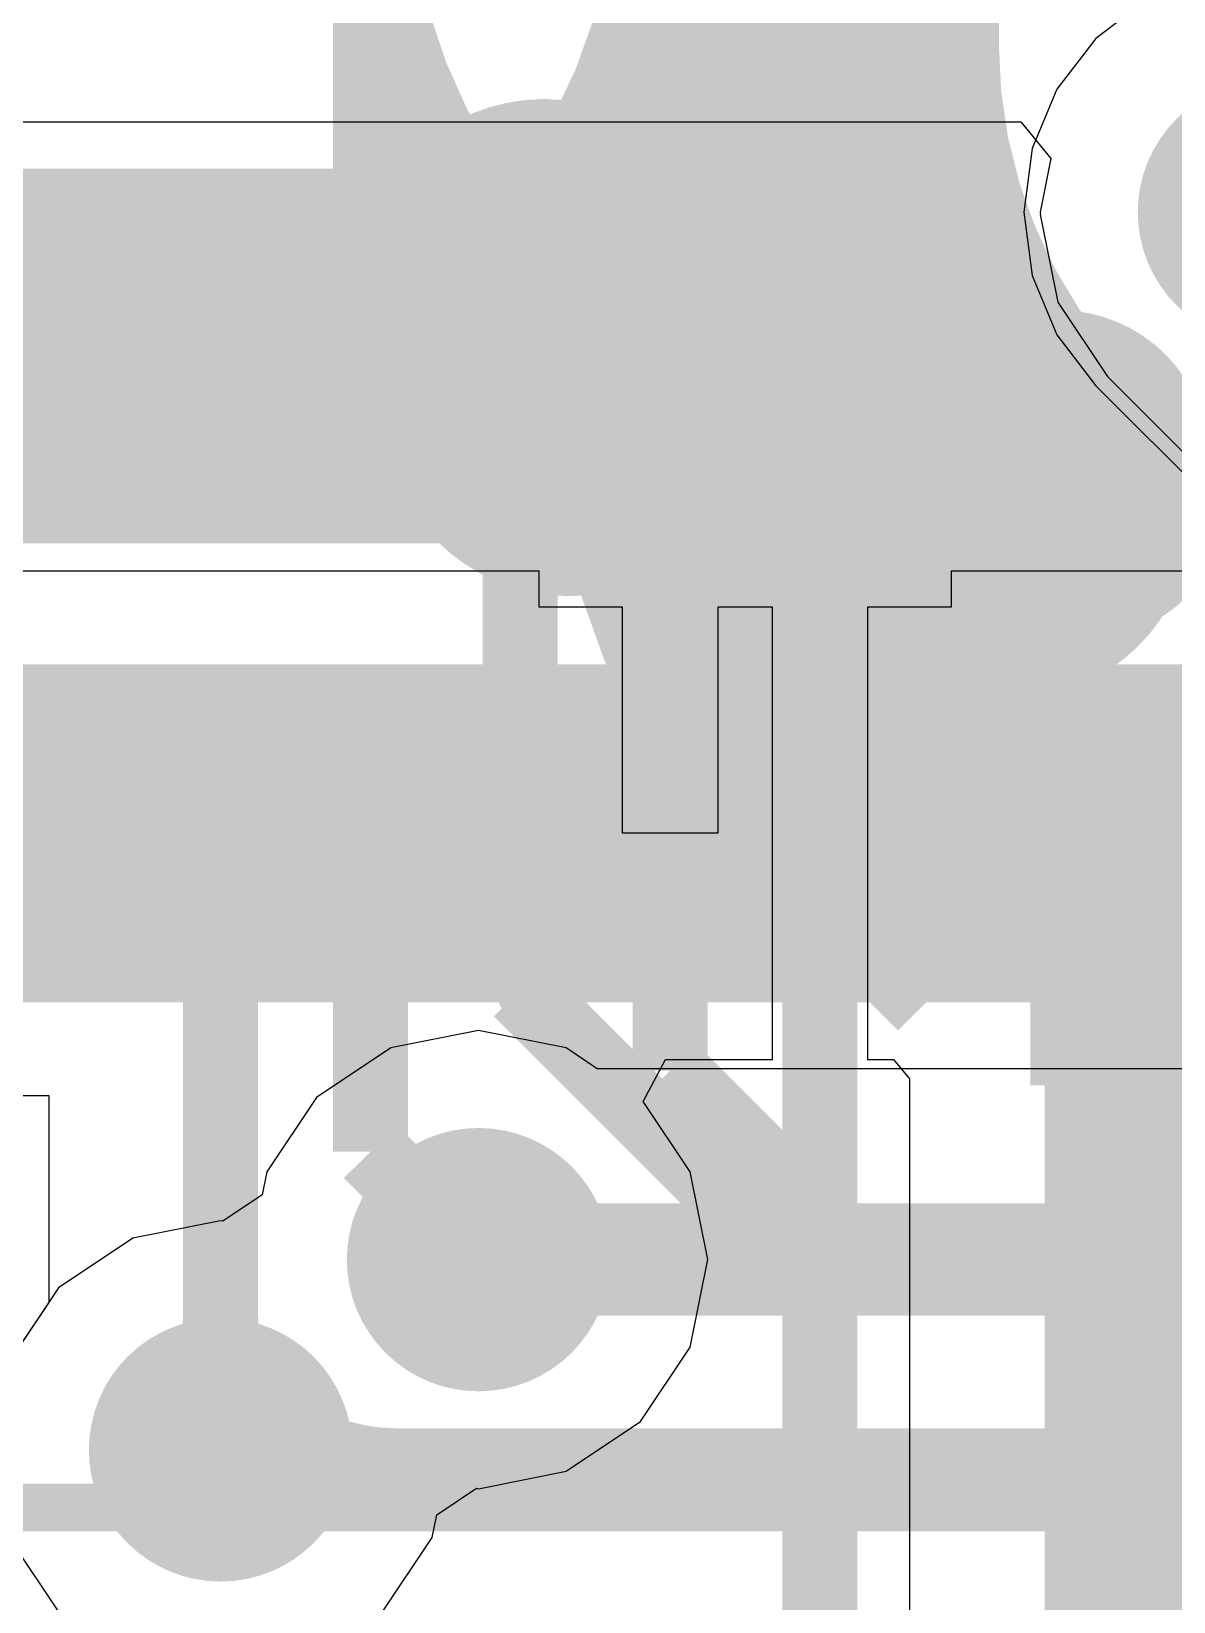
# Model space of a CAD drawing. Extents: x 81 to 196, y 150 to 213.
# Drawn here: x 178.75 to 181.799, y 157.599 to 161.791 of the extents above; entities that cross this region are included whole.
import ezdxf

# ---------------------------------------------------------------- set-up
doc = ezdxf.new("R2010")
doc.units = 0
doc.header["$MEASUREMENT"] = 0
for name, color, linetype in [('BOTTOMLAYER', 5, 'CONTINUOUS'), ('BOTTOMOVERLAY', 54, 'CONTINUOUS'), ('BOTTOMPASTE', 16, 'CONTINUOUS'), ('BOTTOMSOLDER', 6, 'CONTINUOUS'), ('MULTILAYER', 9, 'CONTINUOUS'), ('TOPLAYER', 1, 'CONTINUOUS')]:
    doc.layers.add(name, color=color, linetype=linetype)

msp = doc.modelspace()

# ---------------------------------------------------------------- linework, layer by layer
at = {"layer": 'BOTTOMLAYER'}
for p, q in [((178.504782, 161.549999), (178.904781, 161.549999)), ((178.904781, 161.549999), (179.30478, 161.549999)), ((179.30478, 161.549999), (179.704779, 161.549999)), ((179.704779, 161.549999), (180.504778, 161.549999)), ((180.504778, 161.549999), (180.904777, 161.549999)), ((180.904777, 161.549999), (181.204776, 161.549999)), ((181.204776, 161.549999), (181.390895, 161.549999)), ((181.390895, 161.549999), (181.471463, 161.451826)), ((181.471463, 161.451826), (181.44302, 161.308826)), ((181.44302, 161.308826), (181.443658, 161.305621)), ((181.443658, 161.305621), (181.443023, 161.302426)), ((181.443023, 161.302426), (181.489586, 161.068316)), ((181.489586, 161.068316), (181.6222, 160.869848)), ((181.6222, 160.869848), (181.894089, 160.597962)), ((178.804781, 160.350053), (178.504782, 160.350053)), ((179.704779, 160.350053), (178.804781, 160.350053)), ((180.104778, 160.350053), (179.704779, 160.350053)), ((180.104778, 160.254053), (180.104778, 160.350053)), ((181.888839, 160.350053), (181.204776, 160.350053)), ((181.204776, 160.350053), (181.204776, 160.254053)), ((180.327778, 160.254053), (180.104778, 160.254053)), ((180.327778, 159.650054), (180.327778, 160.254053)), ((180.727777, 160.254053), (180.581778, 160.254053)), ((180.581778, 160.254053), (180.581778, 159.650054)), ((180.727777, 159.046055), (180.727777, 160.254053)), ((181.204776, 160.254053), (180.981777, 160.254053)), ((180.981777, 160.254053), (180.981777, 159.046055)), ((180.581778, 159.650054), (180.327778, 159.650054)), ((180.382733, 158.934048), (180.442598, 159.046055)), ((180.442598, 159.046055), (180.727777, 159.046055)), ((180.981777, 159.046055), (181.051467, 159.046055)), ((181.051467, 159.046055), (181.094002, 158.994223)), ((181.094002, 158.994223), (181.094002, 154.136661)), ((178.504782, 158.950055), (178.795965, 158.950055)), ((178.795965, 158.950055), (178.795965, 158.39693)), ((180.508562, 158.745735), (180.382733, 158.934048)), ((180.555128, 158.511626), (180.508562, 158.745735)), ((180.508562, 158.277517), (180.555128, 158.511626)), ((178.795965, 158.39693), (178.689592, 158.237735)), ((180.375949, 158.079051), (180.508562, 158.277517)), ((180.177483, 157.946438), (180.375949, 158.079051)), ((179.943374, 157.899872), (180.177483, 157.946438)), ((179.832086, 157.830444), (179.937684, 157.901005)), ((179.937684, 157.901005), (179.943374, 157.899872)), ((179.819968, 157.769517), (179.832086, 157.830444)), ((178.689592, 157.769517), (178.822205, 157.571051)), ((179.687355, 157.571051), (179.819968, 157.769517))]:
    msp.add_line(p, q, dxfattribs=at)
for points, const_width in [([(179.654779, 160.975426), (179.654779, 162.249998)], 0.2), ([(180.854777, 160.924626), (180.854777, 162.249998)], 0.2), ([(180.854777, 160.924626), (177.054784, 160.924626)], 1.000001), ([(180.054778, 160.65503), (180.225771, 160.826023)], 0.2), ([(180.832374, 160.826023), (180.225771, 160.826023)], 0.2), ([(180.454778, 160.426024), (180.854777, 160.826023)], 0.2), ([(181.254776, 160.426024), (180.854777, 160.826023)], 0.2), ([(180.854777, 157.314829), (180.854777, 160.826023)], 0.2), ([(180.054778, 159.650054), (180.054778, 160.65503)], 0.2), ([(180.454778, 159.650054), (180.454778, 160.426024)], 0.2), ([(181.254776, 159.650054), (181.254776, 160.426024)], 0.2), ([(179.25478, 158.003626), (179.25478, 159.650054)], 0.2), ([(179.654779, 158.800221), (179.654779, 159.650054)], 0.2), ([(180.054778, 159.232272), (180.054778, 159.650054)], 0.2), ([(180.454778, 159.016222), (180.454778, 159.650054)], 0.2), ([(181.654775, 158.994226), (181.654775, 159.650054)], 0.2), ([(180.840499, 158.446551), (180.054778, 159.232272)], 0.2), ([(181.654775, 158.638626), (181.654775, 158.994226)], 0.399999), ([(180.843575, 158.627425), (180.454778, 159.016222)], 0.2), ([(181.654775, 158.638626), (182.054774, 159.038625)], 0.2), ([(178.343174, 158.384626), (177.657374, 158.384626)], 1.000001), ([(179.943374, 158.511626), (179.654779, 158.800221)], 0.2), ([(181.654775, 153.796827), (181.654775, 158.638626)], 0.399999)]:
    msp.add_lwpolyline(points, dxfattribs=dict(at, const_width=const_width))
at = {"layer": 'BOTTOMLAYER', "const_width": 0.2}
for points in [[(180.178776, 161.073277, -0.212598), (179.654779, 162.249945)], [(180.044974, 160.924626, -0.212598), (179.654779, 161.800832)], [(179.830796, 161.040648, -0.198912), (179.654779, 161.465588)], [(179.830796, 161.040648, -0.198912), (179.654779, 161.465588)], [(179.830796, 161.040648, -0.198912), (179.654779, 161.465588)], [(179.830796, 161.040648, -0.198912), (179.654779, 161.465588)], [(179.830796, 161.040648, -0.198912), (179.654779, 161.465588)], [(179.830796, 161.040648, -0.198912), (179.654779, 161.465588)], [(179.830796, 161.040648, -0.198912), (179.654779, 161.465588)], [(179.830796, 161.040648, -0.198912), (179.654779, 161.465588)], [(179.830796, 161.040648, -0.198912), (179.654779, 161.465588)], [(180.854777, 161.385354, -0.198912), (180.690952, 160.989848)], [(180.854777, 161.385354, -0.198912), (180.690952, 160.989848)], [(180.854777, 161.385354, -0.198912), (180.690952, 160.989848)], [(180.854777, 161.385354, -0.198912), (180.690952, 160.989848)], [(180.854777, 161.385354, -0.198912), (180.690952, 160.989848)], [(180.854777, 161.385354, -0.198912), (180.690952, 160.989848)], [(180.854777, 161.385354, -0.198912), (180.690952, 160.989848)], [(180.854777, 161.385354, -0.198912), (180.690952, 160.989848)], [(180.854777, 161.385354, -0.198912), (180.690952, 160.989848)], [(180.854777, 161.385354, -0.198912), (180.690952, 160.989848)], [(179.911172, 160.775978, -0.212598), (179.654779, 161.351722)], [(179.654779, 161.29855, -0.198912), (179.547952, 161.040648)], [(179.654779, 161.29855, -0.198912), (179.547952, 161.040648)], [(179.654779, 161.29855, -0.198912), (179.547952, 161.040648)], [(179.654779, 161.29855, -0.198912), (179.547952, 161.040648)], [(179.654779, 161.29855, -0.198912), (179.547952, 161.040648)], [(179.654779, 161.29855, -0.198912), (179.547952, 161.040648)], [(179.654779, 161.29855, -0.198912), (179.547952, 161.040648)], [(179.654779, 161.29855, -0.198912), (179.547952, 161.040648)], [(179.654779, 161.29855, -0.198912), (179.547952, 161.040648)], [(180.973796, 160.989848, -0.198912), (180.854777, 161.277183)], [(180.973796, 160.989848, -0.198912), (180.854777, 161.277183)], [(180.973796, 160.989848, -0.198912), (180.854777, 161.277183)], [(180.973796, 160.989848, -0.198912), (180.854777, 161.277183)], [(180.973796, 160.989848, -0.198912), (180.854777, 161.277183)], [(180.973796, 160.989848, -0.198912), (180.854777, 161.277183)], [(180.973796, 160.989848, -0.198912), (180.854777, 161.277183)], [(180.973796, 160.989848, -0.198912), (180.854777, 161.277183)], [(180.973796, 160.989848, -0.198912), (180.854777, 161.277183)], [(180.973796, 160.989848, -0.198912), (180.854777, 161.277183)], [(180.765864, 160.826023, -0.198912), (180.186396, 161.066048)], [(180.690952, 160.989848, -0.198912), (180.295446, 160.826023)], [(180.690952, 160.989848, -0.198912), (180.295446, 160.826023)], [(180.690952, 160.989848, -0.198912), (180.295446, 160.826023)], [(180.690952, 160.989848, -0.198912), (180.295446, 160.826023)], [(180.690952, 160.989848, -0.198912), (180.295446, 160.826023)], [(180.690952, 160.989848, -0.198912), (180.295446, 160.826023)], [(180.690952, 160.989848, -0.198912), (180.295446, 160.826023)], [(180.690952, 160.989848, -0.198912), (180.295446, 160.826023)], [(180.690952, 160.989848, -0.198912), (180.295446, 160.826023)], [(180.690952, 160.989848, -0.198912), (180.295446, 160.826023)], [(179.77737, 160.627327, -0.212598), (179.654779, 160.902609)], [(180.403617, 160.826023, -0.198912), (180.690952, 160.707004)], [(180.403617, 160.826023, -0.198912), (180.690952, 160.707004)], [(180.403617, 160.826023, -0.198912), (180.690952, 160.707004)], [(180.403617, 160.826023, -0.198912), (180.690952, 160.707004)], [(180.403617, 160.826023, -0.198912), (180.690952, 160.707004)], [(180.403617, 160.826023, -0.198912), (180.690952, 160.707004)], [(180.403617, 160.826023, -0.198912), (180.690952, 160.707004)], [(180.403617, 160.826023, -0.198912), (180.690952, 160.707004)], [(180.403617, 160.826023, -0.198912), (180.690952, 160.707004)], [(180.403617, 160.826023, -0.198912), (180.690952, 160.707004)], [(180.632486, 160.841758, -0.207591), (180.477198, 160.448442)], [(180.632486, 160.841758, -0.207591), (180.477198, 160.448442)], [(180.632486, 160.841758, -0.207591), (180.477198, 160.448442)], [(180.632486, 160.841758, -0.207591), (180.477198, 160.448442)], [(180.632486, 160.841758, -0.207591), (180.477198, 160.448442)], [(180.632486, 160.841758, -0.207591), (180.477198, 160.448442)], [(180.632486, 160.841758, -0.207591), (180.477198, 160.448442)], [(180.632486, 160.841758, -0.207591), (180.477198, 160.448442)], [(180.632486, 160.841758, -0.207591), (180.477198, 160.448442)], [(180.632486, 160.841758, -0.207591), (180.477198, 160.448442)], [(181.366323, 160.800176, -0.384951), (180.854787, 160.826016)], [(181.173796, 160.507007, -0.198912), (181.032374, 160.848426)], [(181.173796, 160.507007, -0.198912), (181.032374, 160.848426)], [(181.173796, 160.507007, -0.198912), (181.032374, 160.848426)], [(181.173796, 160.507007, -0.198912), (181.032374, 160.848426)], [(181.173796, 160.507007, -0.198912), (181.032374, 160.848426)], [(181.173796, 160.507007, -0.198912), (181.032374, 160.848426)], [(181.173796, 160.507007, -0.198912), (181.032374, 160.848426)], [(181.173796, 160.507007, -0.198912), (181.032374, 160.848426)], [(181.173796, 160.507007, -0.198912), (181.032374, 160.848426)], [(181.173796, 160.507007, -0.198912), (181.032374, 160.848426)], [(179.903552, 160.783204, -0.198912), (180.054778, 160.418114)], [(180.054778, 160.465455, -0.198912), (180.186394, 160.783206)], [(180.690952, 160.707004, -0.198912), (180.854777, 160.311498)], [(180.690952, 160.707004, -0.198912), (180.854777, 160.311498)], [(180.690952, 160.707004, -0.198912), (180.854777, 160.311498)], [(180.690952, 160.707004, -0.198912), (180.854777, 160.311498)], [(180.690952, 160.707004, -0.198912), (180.854777, 160.311498)], [(180.690952, 160.707004, -0.198912), (180.854777, 160.311498)], [(180.690952, 160.707004, -0.198912), (180.854777, 160.311498)], [(180.690952, 160.707004, -0.198912), (180.854777, 160.311498)], [(180.690952, 160.707004, -0.198912), (180.854777, 160.311498)], [(180.690952, 160.707004, -0.198912), (180.854777, 160.311498)], [(180.854777, 160.419669, -0.198912), (180.973796, 160.707004)], [(180.854777, 160.419669, -0.198912), (180.973796, 160.707004)], [(180.854777, 160.419669, -0.198912), (180.973796, 160.707004)], [(180.854777, 160.419669, -0.198912), (180.973796, 160.707004)], [(180.854777, 160.419669, -0.198912), (180.973796, 160.707004)], [(180.854777, 160.419669, -0.198912), (180.973796, 160.707004)], [(180.854777, 160.419669, -0.198912), (180.973796, 160.707004)], [(180.854777, 160.419669, -0.198912), (180.973796, 160.707004)], [(180.854777, 160.419669, -0.198912), (180.973796, 160.707004)], [(180.854777, 160.419669, -0.198912), (180.973796, 160.707004)], [(181.492774, 160.645226, -0.384951), (181.011251, 160.669546)], [(180.567442, 160.538688, -0.198912), (180.832374, 160.648426)], [(180.567442, 160.538688, -0.198912), (180.832374, 160.648426)], [(180.567442, 160.538688, -0.198912), (180.832374, 160.648426)], [(180.567442, 160.538688, -0.198912), (180.832374, 160.648426)], [(180.567442, 160.538688, -0.198912), (180.832374, 160.648426)], [(180.567442, 160.538688, -0.198912), (180.832374, 160.648426)], [(180.567442, 160.538688, -0.198912), (180.832374, 160.648426)], [(180.567442, 160.538688, -0.198912), (180.832374, 160.648426)], [(180.567442, 160.538688, -0.198912), (180.832374, 160.648426)], [(180.567442, 160.538688, -0.198912), (180.832374, 160.648426)], [(180.832374, 160.648426, -0.198912), (181.173793, 160.507004)], [(180.832374, 160.648426, -0.198912), (181.173793, 160.507004)], [(180.832374, 160.648426, -0.198912), (181.173793, 160.507004)], [(180.832374, 160.648426, -0.198912), (181.173793, 160.507004)], [(180.832374, 160.648426, -0.198912), (181.173793, 160.507004)], [(180.832374, 160.648426, -0.198912), (181.173793, 160.507004)], [(180.832374, 160.648426, -0.198912), (181.173793, 160.507004)], [(180.832374, 160.648426, -0.198912), (181.173793, 160.507004)], [(180.832374, 160.648426, -0.198912), (181.173793, 160.507004)], [(180.832374, 160.648426, -0.198912), (181.173793, 160.507004)], [(181.619225, 160.490276, -0.384951), (181.16772, 160.51308)], [(181.745677, 160.335323, -0.384951), (181.324187, 160.356613)], [(180.173419, 159.113634, -0.198912), (180.054778, 159.400054)], [(179.25478, 158.365756, -0.198912), (179.148715, 158.109691)], [(179.25478, 158.365756, -0.198912), (179.148715, 158.109691)], [(179.25478, 158.365756, -0.198912), (179.148715, 158.109691)], [(179.25478, 158.365756, -0.198912), (179.148715, 158.109691)], [(179.25478, 158.365756, -0.198912), (179.148715, 158.109691)], [(179.25478, 158.365756, -0.198912), (179.148715, 158.109691)], [(179.25478, 158.365756, -0.198912), (179.148715, 158.109691)], [(179.25478, 158.365756, -0.198912), (179.148715, 158.109691)], [(179.25478, 158.365756, -0.198912), (179.148715, 158.109691)], [(179.25478, 158.365756, -0.198912), (179.148715, 158.109691)], [(179.360845, 158.109691, -0.198912), (179.25478, 158.365756)], [(179.360845, 158.109691, -0.198912), (179.25478, 158.365756)], [(179.360845, 158.109691, -0.198912), (179.25478, 158.365756)], [(179.360845, 158.109691, -0.198912), (179.25478, 158.365756)], [(179.360845, 158.109691, -0.198912), (179.25478, 158.365756)], [(179.360845, 158.109691, -0.198912), (179.25478, 158.365756)], [(179.360845, 158.109691, -0.198912), (179.25478, 158.365756)], [(179.360845, 158.109691, -0.198912), (179.25478, 158.365756)], [(179.360845, 158.109691, -0.198912), (179.25478, 158.365756)], [(179.360845, 158.109691, -0.198912), (179.25478, 158.365756)]]:
    msp.add_lwpolyline(points, format="xyb", dxfattribs=at)
at = {"layer": 'BOTTOMLAYER'}
for points, const_width in [([(179.654779, 161.750832, 1), (179.654779, 161.850832, 1)], 0.1), ([(179.654779, 161.415588, 1), (179.654779, 161.515587, 1)], 0.1), ([(179.654779, 161.415588, 1), (179.654779, 161.515587, 1)], 0.1), ([(179.654779, 161.415588, 1), (179.654779, 161.515587, 1)], 0.1), ([(179.654779, 161.415588, 1), (179.654779, 161.515587, 1)], 0.1), ([(179.654779, 161.415588, 1), (179.654779, 161.515587, 1)], 0.1), ([(179.654779, 161.415588, 1), (179.654779, 161.515587, 1)], 0.1), ([(179.654779, 161.415588, 1), (179.654779, 161.515587, 1)], 0.1), ([(179.654779, 161.415588, 1), (179.654779, 161.515587, 1)], 0.1), ([(179.654779, 161.415588, 1), (179.654779, 161.515587, 1)], 0.1), ([(180.854777, 161.335354, 1), (180.854777, 161.435354, 1)], 0.1), ([(180.854777, 161.335354, 1), (180.854777, 161.435354, 1)], 0.1), ([(180.854777, 161.335354, 1), (180.854777, 161.435354, 1)], 0.1), ([(180.854777, 161.335354, 1), (180.854777, 161.435354, 1)], 0.1), ([(180.854777, 161.335354, 1), (180.854777, 161.435354, 1)], 0.1), ([(180.854777, 161.335354, 1), (180.854777, 161.435354, 1)], 0.1), ([(180.854777, 161.335354, 1), (180.854777, 161.435354, 1)], 0.1), ([(180.854777, 161.335354, 1), (180.854777, 161.435354, 1)], 0.1), ([(180.854777, 161.335354, 1), (180.854777, 161.435354, 1)], 0.1), ([(180.854777, 161.335354, 1), (180.854777, 161.435354, 1)], 0.1), ([(179.654779, 161.301722, 1), (179.654779, 161.401722, 1)], 0.1), ([(179.654779, 161.24855, 1), (179.654779, 161.348549, 1)], 0.1), ([(179.654779, 161.24855, 1), (179.654779, 161.348549, 1)], 0.1), ([(179.654779, 161.24855, 1), (179.654779, 161.348549, 1)], 0.1), ([(179.654779, 161.24855, 1), (179.654779, 161.348549, 1)], 0.1), ([(179.654779, 161.24855, 1), (179.654779, 161.348549, 1)], 0.1), ([(179.654779, 161.24855, 1), (179.654779, 161.348549, 1)], 0.1), ([(179.654779, 161.24855, 1), (179.654779, 161.348549, 1)], 0.1), ([(179.654779, 161.24855, 1), (179.654779, 161.348549, 1)], 0.1), ([(179.654779, 161.24855, 1), (179.654779, 161.348549, 1)], 0.1), ([(180.854777, 161.227183, 1), (180.854777, 161.327183, 1)], 0.1), ([(180.854777, 161.227183, 1), (180.854777, 161.327183, 1)], 0.1), ([(180.854777, 161.227183, 1), (180.854777, 161.327183, 1)], 0.1), ([(180.854777, 161.227183, 1), (180.854777, 161.327183, 1)], 0.1), ([(180.854777, 161.227183, 1), (180.854777, 161.327183, 1)], 0.1), ([(180.854777, 161.227183, 1), (180.854777, 161.327183, 1)], 0.1), ([(180.854777, 161.227183, 1), (180.854777, 161.327183, 1)], 0.1), ([(180.854777, 161.227183, 1), (180.854777, 161.327183, 1)], 0.1), ([(180.854777, 161.227183, 1), (180.854777, 161.327183, 1)], 0.1), ([(180.854777, 161.227183, 1), (180.854777, 161.327183, 1)], 0.1), ([(178.470174, 160.774626, 1), (178.470174, 161.074626, 1)], 0.299999), ([(179.282974, 160.774626, 1), (179.282974, 161.074626, 1)], 0.299999), ([(180.044974, 160.774626, 1), (180.044974, 161.074626, 1)], 0.299999), ([(180.178776, 161.023277, 1), (180.178776, 161.123277, 1)], 0.1), ([(179.547952, 160.990648, 1), (179.547952, 161.090648, 1)], 0.1), ([(179.547952, 160.990648, 1), (179.547952, 161.090648, 1)], 0.1), ([(179.547952, 160.990648, 1), (179.547952, 161.090648, 1)], 0.1), ([(179.547952, 160.990648, 1), (179.547952, 161.090648, 1)], 0.1), ([(179.547952, 160.990648, 1), (179.547952, 161.090648, 1)], 0.1), ([(179.547952, 160.990648, 1), (179.547952, 161.090648, 1)], 0.1), ([(179.547952, 160.990648, 1), (179.547952, 161.090648, 1)], 0.1), ([(179.547952, 160.990648, 1), (179.547952, 161.090648, 1)], 0.1), ([(179.547952, 160.990648, 1), (179.547952, 161.090648, 1)], 0.1), ([(179.830796, 160.990648, 1), (179.830796, 161.090648, 1)], 0.1), ([(179.830796, 160.990648, 1), (179.830796, 161.090648, 1)], 0.1), ([(179.830796, 160.990648, 1), (179.830796, 161.090648, 1)], 0.1), ([(179.830796, 160.990648, 1), (179.830796, 161.090648, 1)], 0.1), ([(179.830796, 160.990648, 1), (179.830796, 161.090648, 1)], 0.1), ([(179.830796, 160.990648, 1), (179.830796, 161.090648, 1)], 0.1), ([(179.830796, 160.990648, 1), (179.830796, 161.090648, 1)], 0.1), ([(179.830796, 160.990648, 1), (179.830796, 161.090648, 1)], 0.1), ([(179.830796, 160.990648, 1), (179.830796, 161.090648, 1)], 0.1), ([(180.186396, 161.016048, 1), (180.186396, 161.116048, 1)], 0.1), ([(180.832374, 160.698426, 1), (180.832374, 160.998426, 1)], 0.299999), ([(180.690952, 160.939848, 1), (180.690952, 161.039848, 1)], 0.1), ([(180.690952, 160.939848, 1), (180.690952, 161.039848, 1)], 0.1), ([(180.690952, 160.939848, 1), (180.690952, 161.039848, 1)], 0.1), ([(180.690952, 160.939848, 1), (180.690952, 161.039848, 1)], 0.1), ([(180.690952, 160.939848, 1), (180.690952, 161.039848, 1)], 0.1), ([(180.690952, 160.939848, 1), (180.690952, 161.039848, 1)], 0.1), ([(180.690952, 160.939848, 1), (180.690952, 161.039848, 1)], 0.1), ([(180.690952, 160.939848, 1), (180.690952, 161.039848, 1)], 0.1), ([(180.690952, 160.939848, 1), (180.690952, 161.039848, 1)], 0.1), ([(180.690952, 160.939848, 1), (180.690952, 161.039848, 1)], 0.1), ([(180.690952, 160.939848, 1), (180.690952, 161.039848, 1)], 0.1), ([(180.690952, 160.939848, 1), (180.690952, 161.039848, 1)], 0.1), ([(180.690952, 160.939848, 1), (180.690952, 161.039848, 1)], 0.1), ([(180.690952, 160.939848, 1), (180.690952, 161.039848, 1)], 0.1), ([(180.690952, 160.939848, 1), (180.690952, 161.039848, 1)], 0.1), ([(180.690952, 160.939848, 1), (180.690952, 161.039848, 1)], 0.1), ([(180.690952, 160.939848, 1), (180.690952, 161.039848, 1)], 0.1), ([(180.690952, 160.939848, 1), (180.690952, 161.039848, 1)], 0.1), ([(180.690952, 160.939848, 1), (180.690952, 161.039848, 1)], 0.1), ([(180.690952, 160.939848, 1), (180.690952, 161.039848, 1)], 0.1), ([(180.973796, 160.939848, 1), (180.973796, 161.039848, 1)], 0.1), ([(180.973796, 160.939848, 1), (180.973796, 161.039848, 1)], 0.1), ([(180.973796, 160.939848, 1), (180.973796, 161.039848, 1)], 0.1), ([(180.973796, 160.939848, 1), (180.973796, 161.039848, 1)], 0.1), ([(180.973796, 160.939848, 1), (180.973796, 161.039848, 1)], 0.1), ([(180.973796, 160.939848, 1), (180.973796, 161.039848, 1)], 0.1), ([(180.973796, 160.939848, 1), (180.973796, 161.039848, 1)], 0.1), ([(180.973796, 160.939848, 1), (180.973796, 161.039848, 1)], 0.1), ([(180.973796, 160.939848, 1), (180.973796, 161.039848, 1)], 0.1), ([(180.973796, 160.939848, 1), (180.973796, 161.039848, 1)], 0.1), ([(179.654779, 160.852609, 1), (179.654779, 160.952609, 1)], 0.1), ([(180.044974, 160.874626, 1), (180.044974, 160.974626, 1)], 0.1), ([(180.295446, 160.776023, 1), (180.295446, 160.876023, 1)], 0.1), ([(180.295446, 160.776023, 1), (180.295446, 160.876023, 1)], 0.1), ([(180.295446, 160.776023, 1), (180.295446, 160.876023, 1)], 0.1), ([(180.295446, 160.776023, 1), (180.295446, 160.876023, 1)], 0.1), ([(180.295446, 160.776023, 1), (180.295446, 160.876023, 1)], 0.1), ([(180.295446, 160.776023, 1), (180.295446, 160.876023, 1)], 0.1), ([(180.295446, 160.776023, 1), (180.295446, 160.876023, 1)], 0.1), ([(180.295446, 160.776023, 1), (180.295446, 160.876023, 1)], 0.1), ([(180.295446, 160.776023, 1), (180.295446, 160.876023, 1)], 0.1), ([(180.295446, 160.776023, 1), (180.295446, 160.876023, 1)], 0.1), ([(180.403617, 160.776023, 1), (180.403617, 160.876023, 1)], 0.1), ([(180.403617, 160.776023, 1), (180.403617, 160.876023, 1)], 0.1), ([(180.403617, 160.776023, 1), (180.403617, 160.876023, 1)], 0.1), ([(180.403617, 160.776023, 1), (180.403617, 160.876023, 1)], 0.1), ([(180.403617, 160.776023, 1), (180.403617, 160.876023, 1)], 0.1), ([(180.403617, 160.776023, 1), (180.403617, 160.876023, 1)], 0.1), ([(180.403617, 160.776023, 1), (180.403617, 160.876023, 1)], 0.1), ([(180.403617, 160.776023, 1), (180.403617, 160.876023, 1)], 0.1), ([(180.403617, 160.776023, 1), (180.403617, 160.876023, 1)], 0.1), ([(180.403617, 160.776023, 1), (180.403617, 160.876023, 1)], 0.1), ([(180.632486, 160.791759, 1), (180.632486, 160.891758, 1)], 0.1), ([(180.632486, 160.791759, 1), (180.632486, 160.891758, 1)], 0.1), ([(180.632486, 160.791759, 1), (180.632486, 160.891758, 1)], 0.1), ([(180.632486, 160.791759, 1), (180.632486, 160.891758, 1)], 0.1), ([(180.632486, 160.791759, 1), (180.632486, 160.891758, 1)], 0.1), ([(180.632486, 160.791759, 1), (180.632486, 160.891758, 1)], 0.1), ([(180.632486, 160.791759, 1), (180.632486, 160.891758, 1)], 0.1), ([(180.632486, 160.791759, 1), (180.632486, 160.891758, 1)], 0.1), ([(180.632486, 160.791759, 1), (180.632486, 160.891758, 1)], 0.1), ([(180.632486, 160.791759, 1), (180.632486, 160.891758, 1)], 0.1), ([(180.765864, 160.776023, 1), (180.765864, 160.876023, 1)], 0.1), ([(180.854787, 160.776016, 1), (180.854787, 160.876015, 1)], 0.1), ([(181.032374, 160.798426, 1), (181.032374, 160.898426, 1)], 0.1), ([(181.032374, 160.798426, 1), (181.032374, 160.898426, 1)], 0.1), ([(181.032374, 160.798426, 1), (181.032374, 160.898426, 1)], 0.1), ([(181.032374, 160.798426, 1), (181.032374, 160.898426, 1)], 0.1), ([(181.032374, 160.798426, 1), (181.032374, 160.898426, 1)], 0.1), ([(181.032374, 160.798426, 1), (181.032374, 160.898426, 1)], 0.1), ([(181.032374, 160.798426, 1), (181.032374, 160.898426, 1)], 0.1), ([(181.032374, 160.798426, 1), (181.032374, 160.898426, 1)], 0.1), ([(181.032374, 160.798426, 1), (181.032374, 160.898426, 1)], 0.1), ([(181.032374, 160.798426, 1), (181.032374, 160.898426, 1)], 0.1), ([(181.492774, 160.495226, 1), (181.492774, 160.795226, 1)], 0.299999), ([(179.903552, 160.733204, 1), (179.903552, 160.833204, 1)], 0.1), ([(179.911172, 160.725978, 1), (179.911172, 160.825977, 1)], 0.1), ([(180.186394, 160.733207, 1), (180.186394, 160.833206, 1)], 0.1), ([(181.366323, 160.750176, 1), (181.366323, 160.850176, 1)], 0.1), ([(180.690952, 160.657004, 1), (180.690952, 160.757004, 1)], 0.1), ([(180.690952, 160.657004, 1), (180.690952, 160.757004, 1)], 0.1), ([(180.690952, 160.657004, 1), (180.690952, 160.757004, 1)], 0.1), ([(180.690952, 160.657004, 1), (180.690952, 160.757004, 1)], 0.1), ([(180.690952, 160.657004, 1), (180.690952, 160.757004, 1)], 0.1), ([(180.690952, 160.657004, 1), (180.690952, 160.757004, 1)], 0.1), ([(180.690952, 160.657004, 1), (180.690952, 160.757004, 1)], 0.1), ([(180.690952, 160.657004, 1), (180.690952, 160.757004, 1)], 0.1), ([(180.690952, 160.657004, 1), (180.690952, 160.757004, 1)], 0.1), ([(180.690952, 160.657004, 1), (180.690952, 160.757004, 1)], 0.1), ([(180.690952, 160.657004, 1), (180.690952, 160.757004, 1)], 0.1), ([(180.690952, 160.657004, 1), (180.690952, 160.757004, 1)], 0.1), ([(180.690952, 160.657004, 1), (180.690952, 160.757004, 1)], 0.1), ([(180.690952, 160.657004, 1), (180.690952, 160.757004, 1)], 0.1), ([(180.690952, 160.657004, 1), (180.690952, 160.757004, 1)], 0.1), ([(180.690952, 160.657004, 1), (180.690952, 160.757004, 1)], 0.1), ([(180.690952, 160.657004, 1), (180.690952, 160.757004, 1)], 0.1), ([(180.690952, 160.657004, 1), (180.690952, 160.757004, 1)], 0.1), ([(180.690952, 160.657004, 1), (180.690952, 160.757004, 1)], 0.1), ([(180.690952, 160.657004, 1), (180.690952, 160.757004, 1)], 0.1), ([(180.973796, 160.657004, 1), (180.973796, 160.757004, 1)], 0.1), ([(180.973796, 160.657004, 1), (180.973796, 160.757004, 1)], 0.1), ([(180.973796, 160.657004, 1), (180.973796, 160.757004, 1)], 0.1), ([(180.973796, 160.657004, 1), (180.973796, 160.757004, 1)], 0.1), ([(180.973796, 160.657004, 1), (180.973796, 160.757004, 1)], 0.1), ([(180.973796, 160.657004, 1), (180.973796, 160.757004, 1)], 0.1), ([(180.973796, 160.657004, 1), (180.973796, 160.757004, 1)], 0.1), ([(180.973796, 160.657004, 1), (180.973796, 160.757004, 1)], 0.1), ([(180.973796, 160.657004, 1), (180.973796, 160.757004, 1)], 0.1), ([(180.973796, 160.657004, 1), (180.973796, 160.757004, 1)], 0.1), ([(181.011251, 160.619547, 1), (181.011251, 160.719546, 1)], 0.1), ([(179.77737, 160.577327, 1), (179.77737, 160.677327, 1)], 0.1), ([(180.832374, 160.598426, 1), (180.832374, 160.698426, 1)], 0.1), ([(180.832374, 160.598426, 1), (180.832374, 160.698426, 1)], 0.1), ([(180.832374, 160.598426, 1), (180.832374, 160.698426, 1)], 0.1), ([(180.832374, 160.598426, 1), (180.832374, 160.698426, 1)], 0.1), ([(180.832374, 160.598426, 1), (180.832374, 160.698426, 1)], 0.1), ([(180.832374, 160.598426, 1), (180.832374, 160.698426, 1)], 0.1), ([(180.832374, 160.598426, 1), (180.832374, 160.698426, 1)], 0.1), ([(180.832374, 160.598426, 1), (180.832374, 160.698426, 1)], 0.1), ([(180.832374, 160.598426, 1), (180.832374, 160.698426, 1)], 0.1), ([(180.832374, 160.598426, 1), (180.832374, 160.698426, 1)], 0.1), ([(180.832374, 160.598426, 1), (180.832374, 160.698426, 1)], 0.1), ([(180.832374, 160.598426, 1), (180.832374, 160.698426, 1)], 0.1), ([(180.832374, 160.598426, 1), (180.832374, 160.698426, 1)], 0.1), ([(180.832374, 160.598426, 1), (180.832374, 160.698426, 1)], 0.1), ([(180.832374, 160.598426, 1), (180.832374, 160.698426, 1)], 0.1), ([(180.832374, 160.598426, 1), (180.832374, 160.698426, 1)], 0.1), ([(180.832374, 160.598426, 1), (180.832374, 160.698426, 1)], 0.1), ([(180.832374, 160.598426, 1), (180.832374, 160.698426, 1)], 0.1), ([(180.832374, 160.598426, 1), (180.832374, 160.698426, 1)], 0.1), ([(180.832374, 160.598426, 1), (180.832374, 160.698426, 1)], 0.1), ([(181.492774, 160.595226, 1), (181.492774, 160.695226, 1)], 0.1), ([(180.567442, 160.488688, 1), (180.567442, 160.588688, 1)], 0.1), ([(180.567442, 160.488688, 1), (180.567442, 160.588688, 1)], 0.1), ([(180.567442, 160.488688, 1), (180.567442, 160.588688, 1)], 0.1), ([(180.567442, 160.488688, 1), (180.567442, 160.588688, 1)], 0.1), ([(180.567442, 160.488688, 1), (180.567442, 160.588688, 1)], 0.1), ([(180.567442, 160.488688, 1), (180.567442, 160.588688, 1)], 0.1), ([(180.567442, 160.488688, 1), (180.567442, 160.588688, 1)], 0.1), ([(180.567442, 160.488688, 1), (180.567442, 160.588688, 1)], 0.1), ([(180.567442, 160.488688, 1), (180.567442, 160.588688, 1)], 0.1), ([(180.567442, 160.488688, 1), (180.567442, 160.588688, 1)], 0.1), ([(181.16772, 160.46308, 1), (181.16772, 160.56308, 1)], 0.1), ([(181.173793, 160.457004, 1), (181.173793, 160.557004, 1)], 0.1), ([(181.173793, 160.457004, 1), (181.173793, 160.557004, 1)], 0.1), ([(181.173793, 160.457004, 1), (181.173793, 160.557004, 1)], 0.1), ([(181.173793, 160.457004, 1), (181.173793, 160.557004, 1)], 0.1), ([(181.173793, 160.457004, 1), (181.173793, 160.557004, 1)], 0.1), ([(181.173793, 160.457004, 1), (181.173793, 160.557004, 1)], 0.1), ([(181.173793, 160.457004, 1), (181.173793, 160.557004, 1)], 0.1), ([(181.173793, 160.457004, 1), (181.173793, 160.557004, 1)], 0.1), ([(181.173793, 160.457004, 1), (181.173793, 160.557004, 1)], 0.1), ([(181.173793, 160.457004, 1), (181.173793, 160.557004, 1)], 0.1), ([(181.173796, 160.457007, 1), (181.173796, 160.557007, 1)], 0.1), ([(181.173796, 160.457007, 1), (181.173796, 160.557007, 1)], 0.1), ([(181.173796, 160.457007, 1), (181.173796, 160.557007, 1)], 0.1), ([(181.173796, 160.457007, 1), (181.173796, 160.557007, 1)], 0.1), ([(181.173796, 160.457007, 1), (181.173796, 160.557007, 1)], 0.1), ([(181.173796, 160.457007, 1), (181.173796, 160.557007, 1)], 0.1), ([(181.173796, 160.457007, 1), (181.173796, 160.557007, 1)], 0.1), ([(181.173796, 160.457007, 1), (181.173796, 160.557007, 1)], 0.1), ([(181.173796, 160.457007, 1), (181.173796, 160.557007, 1)], 0.1), ([(181.173796, 160.457007, 1), (181.173796, 160.557007, 1)], 0.1), ([(181.619225, 160.440276, 1), (181.619225, 160.540276, 1)], 0.1), ([(180.054778, 160.415455, 1), (180.054778, 160.515455, 1)], 0.1), ([(180.477198, 160.398442, 1), (180.477198, 160.498442, 1)], 0.1), ([(180.477198, 160.398442, 1), (180.477198, 160.498442, 1)], 0.1), ([(180.477198, 160.398442, 1), (180.477198, 160.498442, 1)], 0.1), ([(180.477198, 160.398442, 1), (180.477198, 160.498442, 1)], 0.1), ([(180.477198, 160.398442, 1), (180.477198, 160.498442, 1)], 0.1), ([(180.477198, 160.398442, 1), (180.477198, 160.498442, 1)], 0.1), ([(180.477198, 160.398442, 1), (180.477198, 160.498442, 1)], 0.1), ([(180.477198, 160.398442, 1), (180.477198, 160.498442, 1)], 0.1), ([(180.477198, 160.398442, 1), (180.477198, 160.498442, 1)], 0.1), ([(180.477198, 160.398442, 1), (180.477198, 160.498442, 1)], 0.1), ([(180.054778, 160.368115, 1), (180.054778, 160.468114, 1)], 0.1), ([(180.854777, 160.369669, 1), (180.854777, 160.469669, 1)], 0.1), ([(180.854777, 160.369669, 1), (180.854777, 160.469669, 1)], 0.1), ([(180.854777, 160.369669, 1), (180.854777, 160.469669, 1)], 0.1), ([(180.854777, 160.369669, 1), (180.854777, 160.469669, 1)], 0.1), ([(180.854777, 160.369669, 1), (180.854777, 160.469669, 1)], 0.1), ([(180.854777, 160.369669, 1), (180.854777, 160.469669, 1)], 0.1), ([(180.854777, 160.369669, 1), (180.854777, 160.469669, 1)], 0.1), ([(180.854777, 160.369669, 1), (180.854777, 160.469669, 1)], 0.1), ([(180.854777, 160.369669, 1), (180.854777, 160.469669, 1)], 0.1), ([(180.854777, 160.369669, 1), (180.854777, 160.469669, 1)], 0.1), ([(181.324187, 160.306614, 1), (181.324187, 160.406613, 1)], 0.1), ([(181.745677, 160.285323, 1), (181.745677, 160.385323, 1)], 0.1), ([(180.854777, 160.261498, 1), (180.854777, 160.361498, 1)], 0.1), ([(180.854777, 160.261498, 1), (180.854777, 160.361498, 1)], 0.1), ([(180.854777, 160.261498, 1), (180.854777, 160.361498, 1)], 0.1), ([(180.854777, 160.261498, 1), (180.854777, 160.361498, 1)], 0.1), ([(180.854777, 160.261498, 1), (180.854777, 160.361498, 1)], 0.1), ([(180.854777, 160.261498, 1), (180.854777, 160.361498, 1)], 0.1), ([(180.854777, 160.261498, 1), (180.854777, 160.361498, 1)], 0.1), ([(180.854777, 160.261498, 1), (180.854777, 160.361498, 1)], 0.1), ([(180.854777, 160.261498, 1), (180.854777, 160.361498, 1)], 0.1), ([(180.854777, 160.261498, 1), (180.854777, 160.361498, 1)], 0.1), ([(180.054778, 159.350055, 1), (180.054778, 159.450054, 1)], 0.1), ([(180.173419, 159.063634, 1), (180.173419, 159.163634, 1)], 0.1), ([(179.943374, 158.386628, 1), (179.943374, 158.636624, 1)], 0.249999), ([(179.25478, 158.315756, 1), (179.25478, 158.415756, 1)], 0.1), ([(179.25478, 158.315756, 1), (179.25478, 158.415756, 1)], 0.1), ([(179.25478, 158.315756, 1), (179.25478, 158.415756, 1)], 0.1), ([(179.25478, 158.315756, 1), (179.25478, 158.415756, 1)], 0.1), ([(179.25478, 158.315756, 1), (179.25478, 158.415756, 1)], 0.1), ([(179.25478, 158.315756, 1), (179.25478, 158.415756, 1)], 0.1), ([(179.25478, 158.315756, 1), (179.25478, 158.415756, 1)], 0.1), ([(179.25478, 158.315756, 1), (179.25478, 158.415756, 1)], 0.1), ([(179.25478, 158.315756, 1), (179.25478, 158.415756, 1)], 0.1), ([(179.25478, 158.315756, 1), (179.25478, 158.415756, 1)], 0.1), ([(179.25478, 158.315756, 1), (179.25478, 158.415756, 1)], 0.1), ([(179.25478, 158.315756, 1), (179.25478, 158.415756, 1)], 0.1), ([(179.25478, 158.315756, 1), (179.25478, 158.415756, 1)], 0.1), ([(179.25478, 158.315756, 1), (179.25478, 158.415756, 1)], 0.1), ([(179.25478, 158.315756, 1), (179.25478, 158.415756, 1)], 0.1), ([(179.25478, 158.315756, 1), (179.25478, 158.415756, 1)], 0.1), ([(179.25478, 158.315756, 1), (179.25478, 158.415756, 1)], 0.1), ([(179.25478, 158.315756, 1), (179.25478, 158.415756, 1)], 0.1), ([(179.25478, 158.315756, 1), (179.25478, 158.415756, 1)], 0.1), ([(179.25478, 158.315756, 1), (179.25478, 158.415756, 1)], 0.1), ([(179.25478, 157.878628, 1), (179.25478, 158.128624, 1)], 0.249999), ([(179.148715, 158.059691, 1), (179.148715, 158.159691, 1)], 0.1), ([(179.148715, 158.059691, 1), (179.148715, 158.159691, 1)], 0.1), ([(179.148715, 158.059691, 1), (179.148715, 158.159691, 1)], 0.1), ([(179.148715, 158.059691, 1), (179.148715, 158.159691, 1)], 0.1), ([(179.148715, 158.059691, 1), (179.148715, 158.159691, 1)], 0.1), ([(179.148715, 158.059691, 1), (179.148715, 158.159691, 1)], 0.1), ([(179.148715, 158.059691, 1), (179.148715, 158.159691, 1)], 0.1), ([(179.148715, 158.059691, 1), (179.148715, 158.159691, 1)], 0.1), ([(179.148715, 158.059691, 1), (179.148715, 158.159691, 1)], 0.1), ([(179.148715, 158.059691, 1), (179.148715, 158.159691, 1)], 0.1), ([(179.360845, 158.059691, 1), (179.360845, 158.159691, 1)], 0.1), ([(179.360845, 158.059691, 1), (179.360845, 158.159691, 1)], 0.1), ([(179.360845, 158.059691, 1), (179.360845, 158.159691, 1)], 0.1), ([(179.360845, 158.059691, 1), (179.360845, 158.159691, 1)], 0.1), ([(179.360845, 158.059691, 1), (179.360845, 158.159691, 1)], 0.1), ([(179.360845, 158.059691, 1), (179.360845, 158.159691, 1)], 0.1), ([(179.360845, 158.059691, 1), (179.360845, 158.159691, 1)], 0.1), ([(179.360845, 158.059691, 1), (179.360845, 158.159691, 1)], 0.1), ([(179.360845, 158.059691, 1), (179.360845, 158.159691, 1)], 0.1), ([(179.360845, 158.059691, 1), (179.360845, 158.159691, 1)], 0.1)]:
    msp.add_lwpolyline(points, format="xyb", close=True, dxfattribs=dict(at, const_width=const_width))
for points in [[(178.954781, 160.000053), (178.754781, 160.000053), (178.954781, 159.300055), (178.754781, 159.300055)], [(179.35478, 160.000053), (179.15478, 160.000053), (179.35478, 159.300055), (179.15478, 159.300055)], [(179.754779, 160.000053), (179.554779, 160.000053), (179.754779, 159.300055), (179.554779, 159.300055)], [(180.154778, 160.000053), (179.954779, 160.000053), (180.154778, 159.300055), (179.954779, 159.300055)], [(180.554777, 160.000053), (180.354778, 160.000053), (180.554777, 159.300055), (180.354778, 159.300055)], [(180.954777, 160.000053), (180.754777, 160.000053), (180.954777, 159.300055), (180.754777, 159.300055)], [(181.354776, 160.000053), (181.154776, 160.000053), (181.354776, 159.300055), (181.154776, 159.300055)], [(181.754775, 160.000053), (181.554775, 160.000053), (181.754775, 159.300055), (181.554775, 159.300055)]]:
    msp.add_solid(points, dxfattribs=at)
at = {"layer": 'BOTTOMOVERLAY', "const_width": 0.127}
msp.add_lwpolyline([(188.454685, 157.849956), (176.054761, 157.849956)], dxfattribs=at)
at = {"layer": 'BOTTOMPASTE'}
for points in [[(178.954781, 160.000053), (178.754781, 160.000053), (178.954781, 159.300055), (178.754781, 159.300055)], [(179.35478, 160.000053), (179.15478, 160.000053), (179.35478, 159.300055), (179.15478, 159.300055)], [(179.754779, 160.000053), (179.554779, 160.000053), (179.754779, 159.300055), (179.554779, 159.300055)], [(180.154778, 160.000053), (179.954779, 160.000053), (180.154778, 159.300055), (179.954779, 159.300055)], [(180.554777, 160.000053), (180.354778, 160.000053), (180.554777, 159.300055), (180.354778, 159.300055)], [(180.954777, 160.000053), (180.754777, 160.000053), (180.954777, 159.300055), (180.754777, 159.300055)], [(181.354776, 160.000053), (181.154776, 160.000053), (181.354776, 159.300055), (181.154776, 159.300055)], [(181.754775, 160.000053), (181.554775, 160.000053), (181.754775, 159.300055), (181.554775, 159.300055)]]:
    msp.add_solid(points, dxfattribs=at)
at = {"layer": 'BOTTOMSOLDER'}
for points, const_width in [([(182.054774, 161.133028, 1), (182.054774, 161.484625, 1)], 0.351599), ([(178.470174, 160.723826, 1), (178.470174, 161.125426, 1)], 0.401599), ([(179.282974, 160.723826, 1), (179.282974, 161.125426, 1)], 0.401599), ([(180.044974, 160.723826, 1), (180.044974, 161.125426, 1)], 0.401599), ([(180.832374, 160.647626, 1), (180.832374, 161.049226, 1)], 0.401599), ([(181.492774, 160.444426, 1), (181.492774, 160.846026, 1)], 0.401599), ([(179.943374, 158.335828, 1), (179.943374, 158.687424, 1)], 0.351599), ([(179.25478, 157.827828, 1), (179.25478, 158.179424, 1)], 0.351599)]:
    msp.add_lwpolyline(points, format="xyb", close=True, dxfattribs=dict(at, const_width=const_width))
for points in [[(179.056381, 160.101653), (178.653181, 160.101653), (179.056381, 159.198455), (178.653181, 159.198455)], [(179.45638, 160.101653), (179.05318, 160.101653), (179.45638, 159.198455), (179.05318, 159.198455)], [(179.856379, 160.101653), (179.453179, 160.101653), (179.856379, 159.198455), (179.453179, 159.198455)], [(180.256378, 160.101653), (179.853179, 160.101653), (180.256378, 159.198455), (179.853179, 159.198455)], [(180.656377, 160.101653), (180.253178, 160.101653), (180.656377, 159.198455), (180.253178, 159.198455)], [(181.056377, 160.101653), (180.653177, 160.101653), (181.056377, 159.198455), (180.653177, 159.198455)], [(181.456376, 160.101653), (181.053176, 160.101653), (181.456376, 159.198455), (181.053176, 159.198455)], [(181.856375, 160.101653), (181.453175, 160.101653), (181.856375, 159.198455), (181.453175, 159.198455)]]:
    msp.add_solid(points, dxfattribs=at)
at = {"layer": 'MULTILAYER'}
for points, const_width in [([(180.044974, 160.774626, 1), (180.044974, 161.074626, 1)], 0.299999), ([(180.832374, 160.698426, 1), (180.832374, 160.998426, 1)], 0.299999), ([(181.492774, 160.495226, 1), (181.492774, 160.795226, 1)], 0.299999), ([(179.943374, 158.386628, 1), (179.943374, 158.636624, 1)], 0.249999), ([(179.25478, 157.878628, 1), (179.25478, 158.128624, 1)], 0.249999)]:
    msp.add_lwpolyline(points, format="xyb", close=True, dxfattribs=dict(at, const_width=const_width))
at = {"layer": 'TOPLAYER'}
for p, q in [((181.726972, 161.8766), (181.591191, 161.772409)), ((181.591191, 161.772409), (181.487001, 161.636629)), ((181.487001, 161.636629), (181.421507, 161.478509)), ((181.421507, 161.478509), (181.39917, 161.308826)), ((181.39917, 161.308826), (181.421509, 161.139142)), ((181.421509, 161.139142), (181.487001, 160.981024)), ((181.487001, 160.981024), (181.591191, 160.845241)), ((181.591191, 160.845241), (181.998686, 160.437749)), ((179.943374, 159.12338), (179.709265, 159.076814)), ((180.177483, 159.076814), (179.943374, 159.12338)), ((179.709265, 159.076814), (179.510799, 158.944201)), ((180.260381, 159.021422), (180.177483, 159.076814)), ((186.705179, 159.021422), (180.260381, 159.021422)), ((179.510799, 158.944201), (179.378186, 158.745735)), ((179.378186, 158.745735), (179.366068, 158.684808)), ((179.366068, 158.684808), (179.26047, 158.614247)), ((179.25478, 158.61538), (179.020671, 158.568814)), ((179.26047, 158.614247), (179.25478, 158.61538)), ((179.020671, 158.568814), (178.822205, 158.436201)), ((178.822205, 158.436201), (178.689592, 158.237735))]:
    msp.add_line(p, q, dxfattribs=at)
for points, const_width in [([(180.832374, 160.848426), (180.832374, 168.366826)], 1.000001), ([(182.680973, 160.682627), (182.054774, 161.308826)], 0.599999), ([(180.832374, 160.061026), (180.832374, 160.848426)], 1.000001), ([(181.416574, 159.476826), (180.832374, 160.061026)], 1.000001), ([(184.381313, 159.476826), (181.416574, 159.476826)], 1.000001), ([(186.928374, 158.511626), (179.943374, 158.511626)], 0.299999), ([(179.274173, 157.961627), (179.232174, 158.003626)], 0.2), ([(187.394375, 157.961627), (179.274173, 157.961627)], 0.2)]:
    msp.add_lwpolyline(points, dxfattribs=dict(at, const_width=const_width))
for points, const_width in [([(180.832374, 162.342733, -0.198912), (180.186396, 160.783204)], 1.000001), ([(181.351352, 160.503804, -0.198912), (180.832374, 161.756727)], 1.000001), ([(180.118446, 161.110643, -0.307865), (180.832374, 160.061056)], 1.000001), ([(181.047728, 159.845672, -0.198912), (180.632374, 160.848426)], 1.000001), ([(181.047728, 159.845672, -0.198912), (180.632374, 160.848426)], 1.000001), ([(181.047728, 159.845672, -0.198912), (180.632374, 160.848426)], 1.000001), ([(181.047728, 159.845672, -0.198912), (180.632374, 160.848426)], 1.000001), ([(181.047728, 159.845672, -0.198912), (180.632374, 160.848426)], 1.000001), ([(181.047728, 159.845672, -0.198912), (180.632374, 160.848426)], 1.000001), ([(181.047728, 159.845672, -0.198912), (180.632374, 160.848426)], 1.000001), ([(181.047728, 159.845672, -0.198912), (180.632374, 160.848426)], 1.000001), ([(181.047728, 159.845672, -0.198912), (180.632374, 160.848426)], 1.000001), ([(181.047728, 159.845672, -0.198912), (180.632374, 160.848426)], 1.000001), ([(181.047728, 159.845672, -0.198912), (180.632374, 160.848426)], 1.000001), ([(181.047728, 159.845672, -0.198912), (180.632374, 160.848426)], 1.000001), ([(181.047728, 159.845672, -0.198912), (180.632374, 160.848426)], 1.000001), ([(181.047728, 159.845672, -0.198912), (180.632374, 160.848426)], 1.000001), ([(181.047728, 159.845672, -0.198912), (180.632374, 160.848426)], 1.000001), ([(181.047728, 159.845672, -0.198912), (180.632374, 160.848426)], 1.000001), ([(179.718305, 157.961627, -0.198912), (179.360845, 158.109691)], 0.2), ([(179.718305, 157.961627, -0.198912), (179.360845, 158.109691)], 0.2), ([(179.718305, 157.961627, -0.198912), (179.360845, 158.109691)], 0.2), ([(179.718305, 157.961627, -0.198912), (179.360845, 158.109691)], 0.2), ([(179.718305, 157.961627, -0.198912), (179.360845, 158.109691)], 0.2), ([(179.718305, 157.961627, -0.198912), (179.360845, 158.109691)], 0.2), ([(179.718305, 157.961627, -0.198912), (179.360845, 158.109691)], 0.2), ([(179.718305, 157.961627, -0.198912), (179.360845, 158.109691)], 0.2), ([(179.718305, 157.961627, -0.198912), (179.360845, 158.109691)], 0.2), ([(179.718305, 157.961627, -0.198912), (179.360845, 158.109691)], 0.2), ([(179.360845, 157.897561, -0.198912), (179.515516, 157.961627)], 0.2), ([(179.360845, 157.897561, -0.198912), (179.515516, 157.961627)], 0.2), ([(179.360845, 157.897561, -0.198912), (179.515516, 157.961627)], 0.2), ([(179.360845, 157.897561, -0.198912), (179.515516, 157.961627)], 0.2), ([(179.360845, 157.897561, -0.198912), (179.515516, 157.961627)], 0.2), ([(179.360845, 157.897561, -0.198912), (179.515516, 157.961627)], 0.2), ([(179.360845, 157.897561, -0.198912), (179.515516, 157.961627)], 0.2), ([(179.360845, 157.897561, -0.198912), (179.515516, 157.961627)], 0.2), ([(179.360845, 157.897561, -0.198912), (179.515516, 157.961627)], 0.2), ([(179.360845, 157.897561, -0.198912), (179.515516, 157.961627)], 0.2)]:
    msp.add_lwpolyline(points, format="xyb", dxfattribs=dict(at, const_width=const_width))
for points, const_width in [([(180.832374, 161.506728, 1), (180.832374, 162.006727, 1)], 0.499999), ([(180.118446, 160.860643, 1), (180.118446, 161.360642, 1)], 0.499999), ([(180.632374, 160.598426, 1), (180.632374, 161.098425, 1)], 0.499999), ([(180.632374, 160.598426, 1), (180.632374, 161.098425, 1)], 0.499999), ([(180.632374, 160.598426, 1), (180.632374, 161.098425, 1)], 0.499999), ([(180.632374, 160.598426, 1), (180.632374, 161.098425, 1)], 0.499999), ([(180.632374, 160.598426, 1), (180.632374, 161.098425, 1)], 0.499999), ([(180.632374, 160.598426, 1), (180.632374, 161.098425, 1)], 0.499999), ([(180.632374, 160.598426, 1), (180.632374, 161.098425, 1)], 0.499999), ([(180.632374, 160.598426, 1), (180.632374, 161.098425, 1)], 0.499999), ([(180.632374, 160.598426, 1), (180.632374, 161.098425, 1)], 0.499999), ([(180.632374, 160.598426, 1), (180.632374, 161.098425, 1)], 0.499999), ([(180.632374, 160.598426, 1), (180.632374, 161.098425, 1)], 0.499999), ([(180.632374, 160.598426, 1), (180.632374, 161.098425, 1)], 0.499999), ([(180.632374, 160.598426, 1), (180.632374, 161.098425, 1)], 0.499999), ([(180.632374, 160.598426, 1), (180.632374, 161.098425, 1)], 0.499999), ([(180.632374, 160.598426, 1), (180.632374, 161.098425, 1)], 0.499999), ([(180.632374, 160.598426, 1), (180.632374, 161.098425, 1)], 0.499999), ([(180.186396, 160.533204, 1), (180.186396, 161.033203, 1)], 0.499999), ([(180.044974, 160.774626, 1), (180.044974, 161.074626, 1)], 0.299999), ([(180.832374, 160.698426, 1), (180.832374, 160.998426, 1)], 0.299999), ([(181.351352, 160.253804, 1), (181.351352, 160.753803, 1)], 0.499999), ([(181.492774, 160.495226, 1), (181.492774, 160.795226, 1)], 0.299999), ([(180.832374, 159.811057, 1), (180.832374, 160.311056, 1)], 0.499999), ([(181.047728, 159.595673, 1), (181.047728, 160.095672, 1)], 0.499999), ([(181.047728, 159.595673, 1), (181.047728, 160.095672, 1)], 0.499999), ([(181.047728, 159.595673, 1), (181.047728, 160.095672, 1)], 0.499999), ([(181.047728, 159.595673, 1), (181.047728, 160.095672, 1)], 0.499999), ([(181.047728, 159.595673, 1), (181.047728, 160.095672, 1)], 0.499999), ([(181.047728, 159.595673, 1), (181.047728, 160.095672, 1)], 0.499999), ([(181.047728, 159.595673, 1), (181.047728, 160.095672, 1)], 0.499999), ([(181.047728, 159.595673, 1), (181.047728, 160.095672, 1)], 0.499999), ([(181.047728, 159.595673, 1), (181.047728, 160.095672, 1)], 0.499999), ([(181.047728, 159.595673, 1), (181.047728, 160.095672, 1)], 0.499999), ([(181.047728, 159.595673, 1), (181.047728, 160.095672, 1)], 0.499999), ([(181.047728, 159.595673, 1), (181.047728, 160.095672, 1)], 0.499999), ([(181.047728, 159.595673, 1), (181.047728, 160.095672, 1)], 0.499999), ([(181.047728, 159.595673, 1), (181.047728, 160.095672, 1)], 0.499999), ([(181.047728, 159.595673, 1), (181.047728, 160.095672, 1)], 0.499999), ([(181.047728, 159.595673, 1), (181.047728, 160.095672, 1)], 0.499999), ([(179.943374, 158.386628, 1), (179.943374, 158.636624, 1)], 0.249999), ([(179.25478, 157.878628, 1), (179.25478, 158.128624, 1)], 0.249999), ([(179.360845, 158.059691, 1), (179.360845, 158.159691, 1)], 0.1), ([(179.360845, 158.059691, 1), (179.360845, 158.159691, 1)], 0.1), ([(179.360845, 158.059691, 1), (179.360845, 158.159691, 1)], 0.1), ([(179.360845, 158.059691, 1), (179.360845, 158.159691, 1)], 0.1), ([(179.360845, 158.059691, 1), (179.360845, 158.159691, 1)], 0.1), ([(179.360845, 158.059691, 1), (179.360845, 158.159691, 1)], 0.1), ([(179.360845, 158.059691, 1), (179.360845, 158.159691, 1)], 0.1), ([(179.360845, 158.059691, 1), (179.360845, 158.159691, 1)], 0.1), ([(179.360845, 158.059691, 1), (179.360845, 158.159691, 1)], 0.1), ([(179.360845, 158.059691, 1), (179.360845, 158.159691, 1)], 0.1), ([(179.515516, 157.911627, 1), (179.515516, 158.011627, 1)], 0.1), ([(179.515516, 157.911627, 1), (179.515516, 158.011627, 1)], 0.1), ([(179.515516, 157.911627, 1), (179.515516, 158.011627, 1)], 0.1), ([(179.515516, 157.911627, 1), (179.515516, 158.011627, 1)], 0.1), ([(179.515516, 157.911627, 1), (179.515516, 158.011627, 1)], 0.1), ([(179.515516, 157.911627, 1), (179.515516, 158.011627, 1)], 0.1), ([(179.515516, 157.911627, 1), (179.515516, 158.011627, 1)], 0.1), ([(179.515516, 157.911627, 1), (179.515516, 158.011627, 1)], 0.1), ([(179.515516, 157.911627, 1), (179.515516, 158.011627, 1)], 0.1), ([(179.515516, 157.911627, 1), (179.515516, 158.011627, 1)], 0.1), ([(179.718305, 157.911627, 1), (179.718305, 158.011627, 1)], 0.1), ([(179.718305, 157.911627, 1), (179.718305, 158.011627, 1)], 0.1), ([(179.718305, 157.911627, 1), (179.718305, 158.011627, 1)], 0.1), ([(179.718305, 157.911627, 1), (179.718305, 158.011627, 1)], 0.1), ([(179.718305, 157.911627, 1), (179.718305, 158.011627, 1)], 0.1), ([(179.718305, 157.911627, 1), (179.718305, 158.011627, 1)], 0.1), ([(179.718305, 157.911627, 1), (179.718305, 158.011627, 1)], 0.1), ([(179.718305, 157.911627, 1), (179.718305, 158.011627, 1)], 0.1), ([(179.718305, 157.911627, 1), (179.718305, 158.011627, 1)], 0.1), ([(179.718305, 157.911627, 1), (179.718305, 158.011627, 1)], 0.1), ([(179.360845, 157.847561, 1), (179.360845, 157.947561, 1)], 0.1), ([(179.360845, 157.847561, 1), (179.360845, 157.947561, 1)], 0.1), ([(179.360845, 157.847561, 1), (179.360845, 157.947561, 1)], 0.1), ([(179.360845, 157.847561, 1), (179.360845, 157.947561, 1)], 0.1), ([(179.360845, 157.847561, 1), (179.360845, 157.947561, 1)], 0.1), ([(179.360845, 157.847561, 1), (179.360845, 157.947561, 1)], 0.1), ([(179.360845, 157.847561, 1), (179.360845, 157.947561, 1)], 0.1), ([(179.360845, 157.847561, 1), (179.360845, 157.947561, 1)], 0.1), ([(179.360845, 157.847561, 1), (179.360845, 157.947561, 1)], 0.1), ([(179.360845, 157.847561, 1), (179.360845, 157.947561, 1)], 0.1)]:
    msp.add_lwpolyline(points, format="xyb", close=True, dxfattribs=dict(at, const_width=const_width))

doc.saveas('drawing.dxf')
